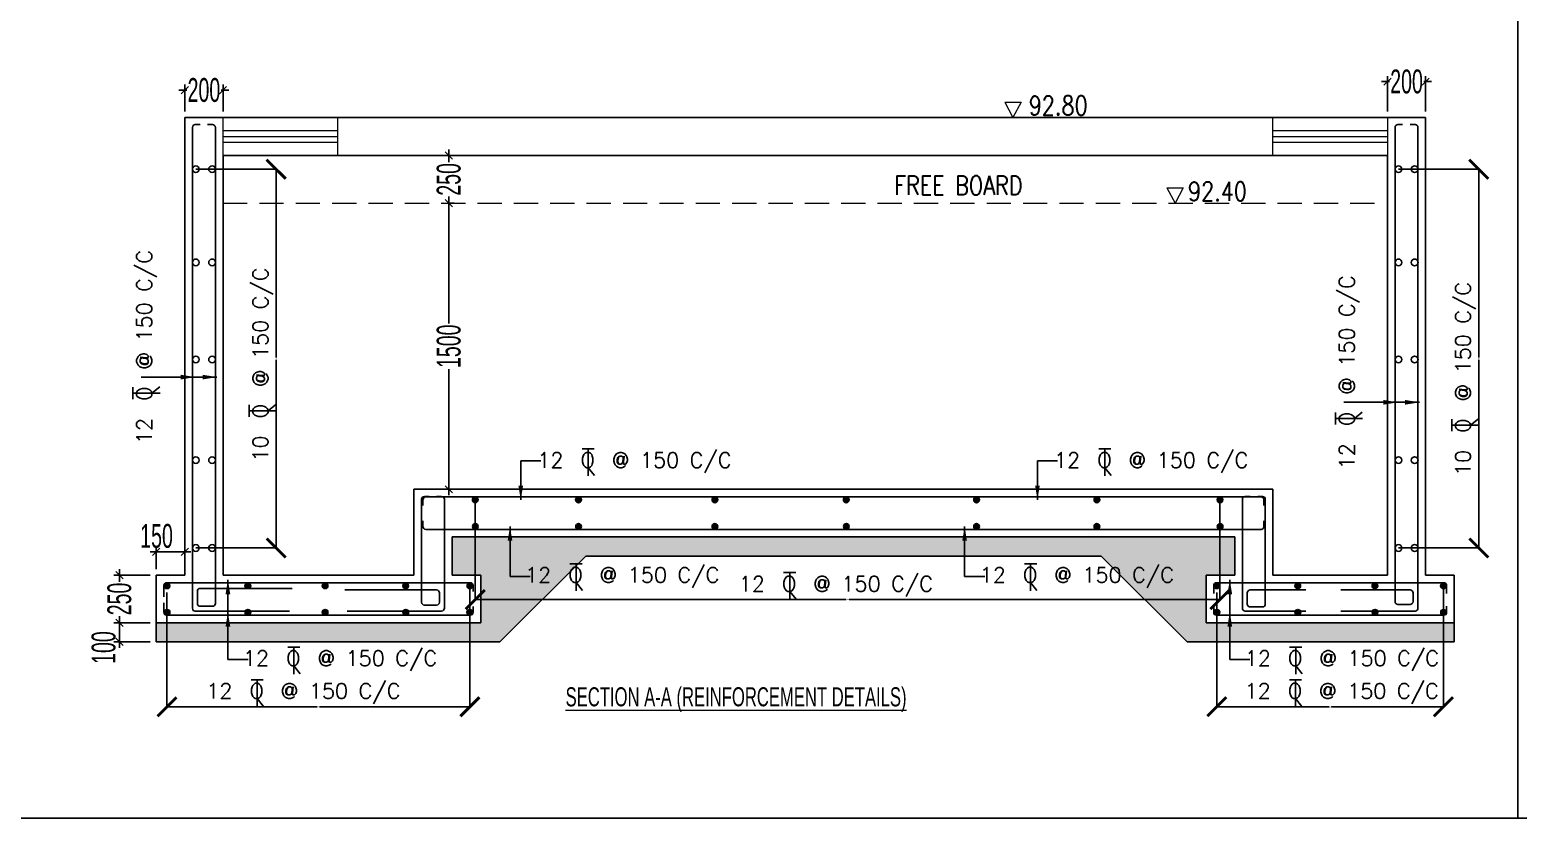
# Model space of a CAD drawing. Extents: x 1878645 to 3043969, y -1160829 to -603973.
# Drawn here: x 2185222 to 2193020, y -763589 to -759454 of the extents above; entities that cross this region are included whole.
import ezdxf
from ezdxf.enums import TextEntityAlignment as Align

# ---------------------------------------------------------------- set-up
doc = ezdxf.new("R2010")
doc.units = 0
doc.header["$LTSCALE"] = 100
doc.header["$PDMODE"] = 66
doc.linetypes.add('CONTINOUS', pattern=[0])
doc.linetypes.add('DASHED', pattern=[19.05, 12.7, -6.35])
doc.layers.get('Defpoints').update_dxf_attribs({"lineweight": 0})
for name, color, linetype, lineweight in [('A-GRID-TAG', 3, 'Continuous', 0), ('PS-FIXTURES', 13, 'Continuous', 30), ('STR-DIM', 1, 'CONTINOUS', 5)]:
    doc.layers.add(name, color=color, linetype=linetype, lineweight=lineweight)
for name, color, linetype in [('C-HAT', 8, 'Continuous'), ('C-REINF-DOT', 2, 'Continuous'), ('C-RETAINING WALL DETAILS', 4, 'Continuous'), ('CDIM', 3, 'Continuous'), ('Dim', 3, 'Continuous'), ('REINF', 5, 'Continuous'), ('S-FND-TXT-COMN', 3, 'Continuous')]:
    doc.layers.add(name, color=color, linetype=linetype)
doc.styles.add('ROMANS', font='simplex.shx', dxfattribs={"width": 0.75})
doc.styles.add('SOBHA', font='swisscl.ttf')
doc.styles.add('sobha.sed', font='swisscl.ttf', dxfattribs={"width": 0.8})
doc.styles.get("Standard").update_dxf_attribs({"font": 'verdana.ttf'})
doc.dimstyles.new('mm ond feet with line', dxfattribs={"dimtxt": 200, "dimasz": 100, "dimexe": 0.18, "dimexo": 0.0625, "dimgap": 0.09, "dimtad": 0, "dimdec": 0, "dimzin": 0, "dimdsep": 46, "dimtxsty": 'Standard', "dimblk": 'ARCHTICK', "dimcen": 0, "dimclrd": 8, "dimclre": 8, "dimclrt": 7, "dimadec": 0, "dimazin": 0, "dimtfac": 1, "dimtdec": 0, "dimtofl": 0, "dimtmove": 0, "dimatfit": 3, "dimfxl": 1, "dimtolj": 1, "dimtzin": 0, "dimarcsym": 0})
doc.dimstyles.new('S-25 MM', dxfattribs={"dimscale": 25, "dimtxt": 2.5, "dimasz": 1.5, "dimexe": 1.15, "dimexo": 1.25, "dimgap": 0.1, "dimtad": 0, "dimdec": 0, "dimrnd": 0.0005, "dimzin": 0, "dimdsep": 46, "dimtxsty": 'sobha.sed', "dimblk": 'OBLIQUE', "dimcen": 0.09, "dimdle": 1.25, "dimclrd": 8, "dimclre": 8, "dimclrt": 6, "dimadec": 0, "dimazin": 0, "dimtfac": 1, "dimtdec": 0, "dimtofl": 0, "dimtmove": 1, "dimatfit": 3, "dimfxl": 1, "dimtolj": 1, "dimtzin": 0, "dimlwd": -1, "dimlwe": -1, "dimarcsym": 0})

# ---------------------------------------------------------------- blocks, each defined once
blk = doc.blocks.new('ghtrh')
at = {"layer": 'A-GRID-TAG', "color": 0}
for points in [[(2244795.902, -911436.131), (2244838.673, -911516.209)], [(2244795.902, -911436.131), (2244881.444, -911436.131)], [(2244881.444, -911436.131), (2244838.673, -911516.209)]]:
    blk.add_lwpolyline(points, dxfattribs=at)
blk = doc.blocks.new('_OBLIQUE')
at = {"color": 0, "linetype": 'ByBlock'}
blk.add_line((-0.5, -0.5), (0.5, 0.5), dxfattribs=at)
blk = doc.blocks.new('*D880')
at = {"layer": 'Defpoints', "color": 0, "transparency": 16777216}
for p in [(2186034.4, -759771), (2186034.4, -759913.9), (2186234.4, -759913.9)]:
    blk.add_point(p, dxfattribs=at)
at = {"layer": 'Dim', "color": 8, "transparency": 16777216}
for p, q in [((2186003.2, -759771), (2186044.6, -759771)), ((2186034.4, -759882.7), (2186034.4, -759742.2)), ((2186265.7, -759771), (2186224.3, -759771)), ((2186234.4, -759882.7), (2186234.4, -759742.2))]:
    blk.add_line(p, q, dxfattribs=at)
at = {"layer": 'Dim', "color": 8, "transparency": 16777216, "xscale": 37.5, "yscale": 37.5, "zscale": 37.5, "rotation": 180}
blk.add_blockref('_OBLIQUE', (2186034.4, -759771), dxfattribs=at)
at = {"layer": 'Dim', "color": 8, "transparency": 16777216, "xscale": 37.5, "yscale": 37.5, "zscale": 37.5}
blk.add_blockref('_OBLIQUE', (2186234.4, -759771), dxfattribs=at)
at = {"layer": 'Dim', "color": 6, "transparency": 16777216, "insert": (2186134.4, -759771), "char_height": 125, "attachment_point": 5, "style": 'sobha.sed'}
blk.add_mtext('\\A1;200', dxfattribs=at)
blk = doc.blocks.new('*D881')
at = {"layer": 'Defpoints', "color": 0, "transparency": 16777216}
for p in [(2192534.4, -759726.4), (2192334.4, -759913.9), (2192534.4, -759913.9)]:
    blk.add_point(p, dxfattribs=at)
at = {"layer": 'Dim', "color": 8, "transparency": 16777216}
for p, q in [((2192334.4, -759882.7), (2192334.4, -759697.6)), ((2192534.4, -759882.7), (2192534.4, -759697.6)), ((2192303.2, -759726.4), (2192344.6, -759726.4)), ((2192565.7, -759726.4), (2192524.3, -759726.4))]:
    blk.add_line(p, q, dxfattribs=at)
at = {"layer": 'Dim', "color": 8, "transparency": 16777216, "xscale": 37.5, "yscale": 37.5, "zscale": 37.5, "rotation": 180}
blk.add_blockref('_OBLIQUE', (2192334.4, -759726.4), dxfattribs=at)
at = {"layer": 'Dim', "color": 8, "transparency": 16777216, "xscale": 37.5, "yscale": 37.5, "zscale": 37.5}
blk.add_blockref('_OBLIQUE', (2192534.4, -759726.4), dxfattribs=at)
at = {"layer": 'Dim', "color": 6, "transparency": 16777216, "insert": (2192434.4, -759726.4), "char_height": 125, "attachment_point": 5, "style": 'sobha.sed'}
blk.add_mtext('\\A1;200', dxfattribs=at)
blk = doc.blocks.new('*D882')
at = {"layer": 'Defpoints', "color": 0, "transparency": 16777216}
for p in [(2185884.4, -762563.9), (2185691.9, -762663.9), (2185884.4, -762663.9)]:
    blk.add_point(p, dxfattribs=at)
at = {"layer": 'Dim', "color": 8, "transparency": 16777216}
for p, q in [((2185853.2, -762563.9), (2185663.2, -762563.9)), ((2185691.9, -762532.7), (2185691.9, -762695.2)), ((2185853.2, -762663.9), (2185663.2, -762663.9))]:
    blk.add_line(p, q, dxfattribs=at)
at = {"layer": 'Dim', "color": 8, "transparency": 16777216, "xscale": 37.5, "yscale": 37.5, "zscale": 37.5}
for p, rotation in [((2185691.9, -762563.9), 90), ((2185691.9, -762663.9), 270)]:
    blk.add_blockref('_OBLIQUE', p, dxfattribs=dict(at, rotation=rotation))
at = {"layer": 'Dim', "color": 6, "transparency": 16777216, "insert": (2185609.4, -762693.6), "char_height": 125, "attachment_point": 5, "rotation": 90, "style": 'sobha.sed'}
blk.add_mtext('\\A1;100', dxfattribs=at)
blk = doc.blocks.new('*D883')
at = {"layer": 'Defpoints', "color": 0, "transparency": 16777216}
for p in [(2187389.5, -760363.9), (2187417.3, -760363.9), (2187389.5, -761863.9)]:
    blk.add_point(p, dxfattribs=at)
at = {"layer": 'Dim', "color": 8, "transparency": 16777216}
for p, q in [((2187417.3, -760332.7), (2187417.3, -760993.9)), ((2187420.7, -760363.9), (2187446, -760363.9)), ((2187417.3, -761895.2), (2187417.3, -761234)), ((2187420.7, -761863.9), (2187446, -761863.9))]:
    blk.add_line(p, q, dxfattribs=at)
at = {"layer": 'Dim', "color": 8, "transparency": 16777216, "xscale": 37.5, "yscale": 37.5, "zscale": 37.5}
for p, rotation in [((2187417.3, -760363.9), 90), ((2187417.3, -761863.9), 270)]:
    blk.add_blockref('_OBLIQUE', p, dxfattribs=dict(at, rotation=rotation))
at = {"layer": 'Dim', "color": 6, "transparency": 16777216, "insert": (2187417.3, -761113.9), "char_height": 125, "attachment_point": 5, "rotation": 90, "style": 'sobha.sed'}
blk.add_mtext('\\A1;1500', dxfattribs=at)
blk = doc.blocks.new('*D884')
at = {"layer": 'Defpoints', "color": 0, "transparency": 16777216}
for p in [(2187417.3, -760113.9), (2187417.3, -760113.9), (2187417.3, -760363.9)]:
    blk.add_point(p, dxfattribs=at)
at = {"layer": 'Dim', "color": 8, "transparency": 16777216}
for p, q in [((2187417.3, -760082.7), (2187417.3, -760149.1)), ((2187386, -760113.9), (2187388.5, -760113.9)), ((2187386, -760363.9), (2187388.5, -760363.9)), ((2187417.3, -760395.2), (2187417.3, -760328.8))]:
    blk.add_line(p, q, dxfattribs=at)
at = {"layer": 'Dim', "color": 8, "transparency": 16777216, "xscale": 37.5, "yscale": 37.5, "zscale": 37.5}
for p, rotation in [((2187417.3, -760113.9), 90), ((2187417.3, -760363.9), 270)]:
    blk.add_blockref('_OBLIQUE', p, dxfattribs=dict(at, rotation=rotation))
at = {"layer": 'Dim', "color": 6, "transparency": 16777216, "insert": (2187417.3, -760238.9), "char_height": 125, "attachment_point": 5, "rotation": 90, "style": 'sobha.sed'}
blk.add_mtext('\\A1;250', dxfattribs=at)
blk = doc.blocks.new('*D885')
at = {"layer": 'Defpoints', "color": 0, "transparency": 16777216}
for p in [(2185884.4, -762191.6), (2185884.4, -762313.9), (2186034.4, -762313.9)]:
    blk.add_point(p, dxfattribs=at)
at = {"layer": 'Dim', "color": 8, "transparency": 16777216}
for p, q in [((2186065.7, -762191.6), (2185853.2, -762191.6)), ((2185884.4, -762282.7), (2185884.4, -762162.8)), ((2186034.4, -762282.7), (2186034.4, -762162.8))]:
    blk.add_line(p, q, dxfattribs=at)
at = {"layer": 'Dim', "color": 8, "transparency": 16777216, "xscale": 37.5, "yscale": 37.5, "zscale": 37.5, "rotation": 180}
blk.add_blockref('_OBLIQUE', (2185884.4, -762191.6), dxfattribs=at)
at = {"layer": 'Dim', "color": 8, "transparency": 16777216, "xscale": 37.5, "yscale": 37.5, "zscale": 37.5}
blk.add_blockref('_OBLIQUE', (2186034.4, -762191.6), dxfattribs=at)
at = {"layer": 'Dim', "color": 6, "transparency": 16777216, "insert": (2185886.3, -762109.1), "char_height": 125, "attachment_point": 5, "style": 'sobha.sed'}
blk.add_mtext('\\A1;150', dxfattribs=at)
blk = doc.blocks.new('_ARCHTICK')
at = {"color": 0, "linetype": 'ByBlock', "const_width": 0.15}
blk.add_lwpolyline([(-0.5, -0.5), (0.5, 0.5)], dxfattribs=at)
blk = doc.blocks.new('*D886')
at = {"layer": 'Defpoints', "color": 0, "ltscale": 0.001, "transparency": 16777216}
for p in [(2186091.9, -760185.6), (2186513, -760185.6), (2186091.9, -762171.6)]:
    blk.add_point(p, dxfattribs=at)
at = {"layer": 'Dim', "color": 8, "lineweight": -2, "ltscale": 0.001, "transparency": 16777216}
for p, q in [((2186092, -760185.6), (2186513.2, -760185.6)), ((2186513, -760185.6), (2186513, -761172.4)), ((2186513, -762171.6), (2186513, -761184.8)), ((2186092, -762171.6), (2186513.2, -762171.6))]:
    blk.add_line(p, q, dxfattribs=at)
at = {"layer": 'Dim', "color": 8, "lineweight": -2, "ltscale": 0.001, "transparency": 16777216, "xscale": 100, "yscale": 100, "zscale": 100}
for p, rotation in [((2186513, -760185.6), 90), ((2186513, -762171.6), 270)]:
    blk.add_blockref('_ARCHTICK', p, dxfattribs=dict(at, rotation=rotation))
at = {"layer": 'Dim', "color": 7, "ltscale": 0.001, "transparency": 16777216, "insert": (2186513, -761178.6), "char_height": 5, "attachment_point": 5, "rotation": 90}
blk.add_mtext('\\A1;993', dxfattribs=at)
blk = doc.blocks.new('TOR')
at = {"color": 2}
for p, q in [((-1.08, 3.13), (0.9, 3.13)), ((-0.09, 3.13), (-0.09, -1.3)), ((-0.09, 0.04), (0.95, -1.24))]:
    blk.add_line(p, q, dxfattribs=at)
at = {"color": 2, "style": 'ROMANS'}
blk.add_text('O', height=2.5, dxfattribs=at).set_placement((-1.35, 0.04))
blk.add_attdef('TOR', text='', height=2.5, dxfattribs=at).set_placement((-4.14, 0.04), align=Align.RIGHT)
blk.add_attdef('DIST', (3.77, 0.04), '', height=2.5, dxfattribs=at)
blk = doc.blocks.new('*D887')
at = {"layer": 'Defpoints', "color": 0, "ltscale": 0.001, "transparency": 16777216}
for p in [(2192391.9, -760185.6), (2192813, -760185.6), (2192391.9, -762171.6)]:
    blk.add_point(p, dxfattribs=at)
at = {"layer": 'Dim', "color": 8, "lineweight": -2, "ltscale": 0.001, "transparency": 16777216}
for p, q in [((2192392, -760185.6), (2192813.2, -760185.6)), ((2192813, -760185.6), (2192813, -761172.4)), ((2192813, -762171.6), (2192813, -761184.8)), ((2192392, -762171.6), (2192813.2, -762171.6))]:
    blk.add_line(p, q, dxfattribs=at)
at = {"layer": 'Dim', "color": 8, "lineweight": -2, "ltscale": 0.001, "transparency": 16777216, "xscale": 100, "yscale": 100, "zscale": 100}
for p, rotation in [((2192813, -760185.6), 90), ((2192813, -762171.6), 270)]:
    blk.add_blockref('_ARCHTICK', p, dxfattribs=dict(at, rotation=rotation))
at = {"layer": 'Dim', "color": 7, "ltscale": 0.001, "transparency": 16777216, "insert": (2192813, -761178.6), "char_height": 5, "attachment_point": 5, "rotation": 90}
blk.add_mtext('\\A1;993', dxfattribs=at)
blk = doc.blocks.new('*D889')
at = {"layer": 'Defpoints', "color": 0, "ltscale": 0.001, "transparency": 16777216}
for p in [(2185940.9, -762405.7), (2187527.9, -762369.4), (2185940.9, -763004)]:
    blk.add_point(p, dxfattribs=at)
at = {"layer": 'Dim', "color": 8, "lineweight": -2, "ltscale": 0.001, "transparency": 16777216}
for p, q in [((2185940.9, -762405.8), (2185940.9, -763004.2)), ((2187527.9, -762369.5), (2187527.9, -763004.2)), ((2185940.9, -763004), (2186728.2, -763004)), ((2187527.9, -763004), (2186740.7, -763004))]:
    blk.add_line(p, q, dxfattribs=at)
at = {"layer": 'Dim', "color": 8, "lineweight": -2, "ltscale": 0.001, "transparency": 16777216, "xscale": 100, "yscale": 100, "zscale": 100, "rotation": 180}
blk.add_blockref('_ARCHTICK', (2185940.9, -763004), dxfattribs=at)
at = {"layer": 'Dim', "color": 8, "lineweight": -2, "ltscale": 0.001, "transparency": 16777216, "xscale": 100, "yscale": 100, "zscale": 100}
blk.add_blockref('_ARCHTICK', (2187527.9, -763004), dxfattribs=at)
at = {"layer": 'Dim', "color": 7, "ltscale": 0.001, "transparency": 16777216, "insert": (2186734.4, -763004), "char_height": 5, "attachment_point": 5}
blk.add_mtext('\\A1;794', dxfattribs=at)
blk = doc.blocks.new('*D890')
at = {"layer": 'Defpoints', "color": 0, "ltscale": 0.001, "transparency": 16777216}
for p in [(2191440.9, -762405.7), (2192627.8, -762369.4), (2191440.9, -763004)]:
    blk.add_point(p, dxfattribs=at)
at = {"layer": 'Dim', "color": 8, "lineweight": -2, "ltscale": 0.001, "transparency": 16777216}
for p, q in [((2191440.9, -762405.8), (2191440.9, -763004.2)), ((2192627.8, -762369.5), (2192627.8, -763004.2)), ((2191440.9, -763004), (2192028.3, -763004)), ((2192627.8, -763004), (2192040.5, -763004))]:
    blk.add_line(p, q, dxfattribs=at)
at = {"layer": 'Dim', "color": 8, "lineweight": -2, "ltscale": 0.001, "transparency": 16777216, "xscale": 100, "yscale": 100, "zscale": 100, "rotation": 180}
blk.add_blockref('_ARCHTICK', (2191440.9, -763004), dxfattribs=at)
at = {"layer": 'Dim', "color": 8, "lineweight": -2, "ltscale": 0.001, "transparency": 16777216, "xscale": 100, "yscale": 100, "zscale": 100}
blk.add_blockref('_ARCHTICK', (2192627.8, -763004), dxfattribs=at)
at = {"layer": 'Dim', "color": 7, "ltscale": 0.001, "transparency": 16777216, "insert": (2192034.4, -763004), "char_height": 5, "attachment_point": 5}
blk.add_mtext('\\A1;593', dxfattribs=at)
blk = doc.blocks.new('*D891')
at = {"layer": 'Defpoints', "color": 0, "ltscale": 0.001, "transparency": 16777216}
for p in [(2187555.9, -761919.4), (2191457.2, -761919.4), (2187555.9, -762442.4)]:
    blk.add_point(p, dxfattribs=at)
at = {"layer": 'Dim', "color": 8, "lineweight": -2, "ltscale": 0.001, "transparency": 16777216}
for p, q in [((2187555.9, -761919.5), (2187555.9, -762442.5)), ((2191457.2, -761919.5), (2191457.2, -762442.5)), ((2187555.9, -762442.4), (2189498.5, -762442.4)), ((2191457.2, -762442.4), (2189514.5, -762442.4))]:
    blk.add_line(p, q, dxfattribs=at)
at = {"layer": 'Dim', "color": 8, "lineweight": -2, "ltscale": 0.001, "transparency": 16777216, "xscale": 100, "yscale": 100, "zscale": 100, "rotation": 180}
blk.add_blockref('_ARCHTICK', (2187555.9, -762442.4), dxfattribs=at)
at = {"layer": 'Dim', "color": 8, "lineweight": -2, "ltscale": 0.001, "transparency": 16777216, "xscale": 100, "yscale": 100, "zscale": 100}
blk.add_blockref('_ARCHTICK', (2191457.2, -762442.4), dxfattribs=at)
at = {"layer": 'Dim', "color": 7, "ltscale": 0.001, "transparency": 16777216, "insert": (2189506.5, -762442.4), "char_height": 5, "attachment_point": 5}
blk.add_mtext('\\A1;1951', dxfattribs=at)
blk = doc.blocks.new('*D908')
at = {"layer": 'Defpoints', "color": 0, "transparency": 16777216}
for p in [(2185691.9, -762313.9), (2185884.4, -762313.9), (2185884.4, -762563.9)]:
    blk.add_point(p, dxfattribs=at)
at = {"layer": 'Dim', "color": 8, "transparency": 16777216}
for p, q in [((2185853.2, -762313.9), (2185663.2, -762313.9)), ((2185691.9, -762282.7), (2185691.9, -762349.1)), ((2185853.2, -762563.9), (2185663.2, -762563.9)), ((2185691.9, -762595.2), (2185691.9, -762528.8))]:
    blk.add_line(p, q, dxfattribs=at)
at = {"layer": 'Dim', "color": 8, "transparency": 16777216, "xscale": 37.5, "yscale": 37.5, "zscale": 37.5}
for p, rotation in [((2185691.9, -762313.9), 90), ((2185691.9, -762563.9), 270)]:
    blk.add_blockref('_OBLIQUE', p, dxfattribs=dict(at, rotation=rotation))
at = {"layer": 'Dim', "color": 6, "transparency": 16777216, "insert": (2185691.9, -762438.9), "char_height": 125, "attachment_point": 5, "rotation": 90, "style": 'sobha.sed'}
blk.add_mtext('\\A1;250', dxfattribs=at)

msp = doc.modelspace()

# ---------------------------------------------------------------- hatches: boundary and pattern name
at = {"layer": 'C-HAT'}
h = msp.add_hatch(dxfattribs=at)
h.set_pattern_fill('AR-CONC', color=256, scale=0.5, angle=0.842058985)
h.set_pattern_definition([(50.842059, (39238.556, 169554.1), (91.1996188, -6.6299734), [9.525, -104.775]), (355.842059, (39238.56, 169554.1), (-19.02371, 95.2591344), [7.62, -83.820292]), (101.2935037, (39246.16, 169553.55), (72.1759088, 88.629157), [8.0950044, -89.0451223]), (47.026259, (39238.18, 169579.5), (135.8338136, -19.0269816), [14.2875, -157.1625]), (97.4776166, (39249.5, 169577.91), (116.871139, 125.444168), [12.1425116, -133.567804]), (352.02621, (39238.18, 169579.5), (116.871139, 125.444168), [11.4299835, -125.729866]), (21.842059, (39250.975, 169573.33), (76.5504624, -50.0130014), [9.525, -104.775]), (326.842059, (39250.975, 169573.33), (29.544248, 92.538164), [7.62, -83.82]), (72.293504, (39257.35, 169569.165), (106.09471, 42.525163), [8.0950044, -89.0449688]), (38.342059, (39238.556, 169554.098), (0.9228171, 42.295649), [0, -82.804, 0, -85.09, 0, -84.1375]), (8.342059, (39238.556, 169554.1), (32.6700877, 50.5758746), [0, -48.514, 0, -80.899, 0, -32.0675]), (328.342059, (39210.238, 169553.682), (67.83007136, -1.86773126), [0, -31.75, 0, -99.06, 0, -131.445]), (318.342059, (39197.54, 169553.495), (73.869756, 13.8003386), [0, -41.275, 0, -65.786, 0, -93.345])])
h.paths.add_polyline_path([(2185884.43299, -762563.93448), (2187584.43299, -762563.93448), (2187584.43299, -762313.93448), (2187434.43299, -762313.93448), (2187434.43299, -762113.93448), (2191534.43299, -762113.93448), (2191534.43299, -762313.93448), (2191384.43299, -762313.93448), (2191384.43299, -762563.93448), (2192684.43299, -762563.93448), (2192684.43299, -762663.93448), (2191284.43299, -762663.93448), (2190834.43299, -762213.93448), (2188134.43299, -762213.93448), (2188094.14589, -762254.22158), (2188083.67873, -762254.22158), (2188083.67873, -762264.68874), (2187684.43299, -762663.93448), (2185884.43299, -762663.93448)])
h.paths.add_polyline_path([(2190558.26807, -762215.95477), (2190558.26807, -762398.81191), (2191155.6014, -762398.81191), (2191155.6014, -762215.95477)], flags=24)
h.paths.add_polyline_path([(2187933.92378, -762333.09762), (2187933.92378, -762453.09762), (2188065.35236, -762453.09762), (2188065.35236, -762333.09762)], flags=24)
h.paths.add_polyline_path([(2188023.23718, -762253.09762), (2188023.23718, -762373.09762), (2188124.18956, -762373.09762), (2188124.18956, -762253.09762)], flags=24)
at = {"layer": 'C-REINF-DOT'}
h = msp.add_hatch(color=9, dxfattribs=at)
h.dxf.hatch_style = 1
edge = h.paths.add_edge_path()
edge.add_ellipse((2187555.88177, -761919.44679), major_axis=(15, 0), ratio=1, start_angle=0, end_angle=360)
h = msp.add_hatch(color=9, dxfattribs=at)
h.dxf.hatch_style = 1
edge = h.paths.add_edge_path()
edge.add_ellipse((2188096.84364, -761919.44679), major_axis=(15, 0), ratio=1, start_angle=0, end_angle=360)
h = msp.add_hatch(color=9, dxfattribs=at)
h.dxf.hatch_style = 1
edge = h.paths.add_edge_path()
edge.add_ellipse((2188811.1309, -761919.44679), major_axis=(15, 0), ratio=1, start_angle=0, end_angle=360)
h = msp.add_hatch(color=9, dxfattribs=at)
h.dxf.hatch_style = 1
edge = h.paths.add_edge_path()
edge.add_ellipse((2189499.3915, -761919.44679), major_axis=(15, 0), ratio=1, start_angle=0, end_angle=360)
h = msp.add_hatch(color=9, dxfattribs=at)
h.dxf.hatch_style = 1
edge = h.paths.add_edge_path()
edge.add_ellipse((2190181.86839, -761919.44679), major_axis=(15, 0), ratio=1, start_angle=0, end_angle=360)
h = msp.add_hatch(color=9, dxfattribs=at)
h.dxf.hatch_style = 1
edge = h.paths.add_edge_path()
edge.add_ellipse((2190812.29197, -761919.44679), major_axis=(15, 0), ratio=1, start_angle=0, end_angle=360)
h = msp.add_hatch(color=9, dxfattribs=at)
h.dxf.hatch_style = 1
edge = h.paths.add_edge_path()
edge.add_ellipse((2191457.17479, -761919.44679), major_axis=(15, 0), ratio=1, start_angle=0, end_angle=360)
h = msp.add_hatch(color=9, dxfattribs=at)
h.dxf.hatch_style = 1
edge = h.paths.add_edge_path()
edge.add_ellipse((2187556.33752, -762058.93448), major_axis=(15, 0), ratio=1, start_angle=0, end_angle=360)
h = msp.add_hatch(color=9, dxfattribs=at)
h.dxf.hatch_style = 1
edge = h.paths.add_edge_path()
edge.add_ellipse((2188097.29939, -762058.93448), major_axis=(15, 0), ratio=1, start_angle=0, end_angle=360)
h = msp.add_hatch(color=9, dxfattribs=at)
h.dxf.hatch_style = 1
edge = h.paths.add_edge_path()
edge.add_ellipse((2188811.58665, -762058.93448), major_axis=(15, 0), ratio=1, start_angle=0, end_angle=360)
h = msp.add_hatch(color=9, dxfattribs=at)
h.dxf.hatch_style = 1
edge = h.paths.add_edge_path()
edge.add_ellipse((2189499.84725, -762058.93448), major_axis=(15, 0), ratio=1, start_angle=0, end_angle=360)
h = msp.add_hatch(color=9, dxfattribs=at)
h.dxf.hatch_style = 1
edge = h.paths.add_edge_path()
edge.add_ellipse((2190182.32414, -762058.93448), major_axis=(15, 0), ratio=1, start_angle=0, end_angle=360)
h = msp.add_hatch(color=9, dxfattribs=at)
h.dxf.hatch_style = 1
edge = h.paths.add_edge_path()
edge.add_ellipse((2190812.74772, -762058.93448), major_axis=(15, 0), ratio=1, start_angle=0, end_angle=360)
h = msp.add_hatch(color=9, dxfattribs=at)
h.dxf.hatch_style = 1
edge = h.paths.add_edge_path()
edge.add_ellipse((2191457.63055, -762058.93448), major_axis=(15, 0), ratio=1, start_angle=0, end_angle=360)
h = msp.add_hatch(color=9, dxfattribs=at)
h.dxf.hatch_style = 1
edge = h.paths.add_edge_path()
edge.add_ellipse((2185940.92129, -762369.44679), major_axis=(15, 0), ratio=1, start_angle=0, end_angle=360)
h = msp.add_hatch(color=9, dxfattribs=at)
h.dxf.hatch_style = 1
edge = h.paths.add_edge_path()
edge.add_ellipse((2186364.48713, -762369.44679), major_axis=(15, 0), ratio=1, start_angle=0, end_angle=360)
h = msp.add_hatch(color=9, dxfattribs=at)
h.dxf.hatch_style = 1
edge = h.paths.add_edge_path()
edge.add_ellipse((2186768.89445, -762369.44679), major_axis=(15, 0), ratio=1, start_angle=0, end_angle=360)
h = msp.add_hatch(color=9, dxfattribs=at)
h.dxf.hatch_style = 1
edge = h.paths.add_edge_path()
edge.add_ellipse((2187191.37584, -762369.44679), major_axis=(15, 0), ratio=1, start_angle=0, end_angle=360)
h = msp.add_hatch(color=9, dxfattribs=at)
h.dxf.hatch_style = 1
edge = h.paths.add_edge_path()
edge.add_ellipse((2187527.9447, -762369.44679), major_axis=(15, 0), ratio=1, start_angle=0, end_angle=360)
h = msp.add_hatch(color=9, dxfattribs=at)
h.dxf.hatch_style = 1
edge = h.paths.add_edge_path()
edge.add_ellipse((2191440.92129, -762369.44679), major_axis=(15, 0), ratio=1, start_angle=0, end_angle=360)
h = msp.add_hatch(color=9, dxfattribs=at)
h.dxf.hatch_style = 1
edge = h.paths.add_edge_path()
edge.add_ellipse((2191864.48713, -762369.44679), major_axis=(15, 0), ratio=1, start_angle=0, end_angle=360)
h = msp.add_hatch(color=9, dxfattribs=at)
h.dxf.hatch_style = 1
edge = h.paths.add_edge_path()
edge.add_ellipse((2192268.89445, -762369.44679), major_axis=(15, 0), ratio=1, start_angle=0, end_angle=360)
h = msp.add_hatch(color=9, dxfattribs=at)
h.dxf.hatch_style = 1
edge = h.paths.add_edge_path()
edge.add_ellipse((2192627.83419, -762369.44679), major_axis=(15, 0), ratio=1, start_angle=0, end_angle=360)
h = msp.add_hatch(color=9, dxfattribs=at)
h.dxf.hatch_style = 1
edge = h.paths.add_edge_path()
edge.add_ellipse((2185941.37704, -762508.93448), major_axis=(15, 0), ratio=1, start_angle=0, end_angle=360)
h = msp.add_hatch(color=9, dxfattribs=at)
h.dxf.hatch_style = 1
edge = h.paths.add_edge_path()
edge.add_ellipse((2186364.94288, -762508.93448), major_axis=(15, 0), ratio=1, start_angle=0, end_angle=360)
h = msp.add_hatch(color=9, dxfattribs=at)
h.dxf.hatch_style = 1
edge = h.paths.add_edge_path()
edge.add_ellipse((2186769.3502, -762508.93448), major_axis=(15, 0), ratio=1, start_angle=0, end_angle=360)
h = msp.add_hatch(color=9, dxfattribs=at)
h.dxf.hatch_style = 1
edge = h.paths.add_edge_path()
edge.add_ellipse((2187191.8316, -762508.93448), major_axis=(15, 0), ratio=1, start_angle=0, end_angle=360)
h = msp.add_hatch(color=9, dxfattribs=at)
h.dxf.hatch_style = 1
edge = h.paths.add_edge_path()
edge.add_ellipse((2187527.48895, -762508.93448), major_axis=(15, 0), ratio=1, start_angle=0, end_angle=360)
h = msp.add_hatch(color=9, dxfattribs=at)
h.dxf.hatch_style = 1
edge = h.paths.add_edge_path()
edge.add_ellipse((2191441.37704, -762508.93448), major_axis=(15, 0), ratio=1, start_angle=0, end_angle=360)
h = msp.add_hatch(color=9, dxfattribs=at)
h.dxf.hatch_style = 1
edge = h.paths.add_edge_path()
edge.add_ellipse((2191864.94288, -762508.93448), major_axis=(15, 0), ratio=1, start_angle=0, end_angle=360)
h = msp.add_hatch(color=9, dxfattribs=at)
h.dxf.hatch_style = 1
edge = h.paths.add_edge_path()
edge.add_ellipse((2192269.3502, -762508.93448), major_axis=(15, 0), ratio=1, start_angle=0, end_angle=360)
h = msp.add_hatch(color=9, dxfattribs=at)
h.dxf.hatch_style = 1
edge = h.paths.add_edge_path()
edge.add_ellipse((2192628.28994, -762508.93448), major_axis=(15, 0), ratio=1, start_angle=0, end_angle=360)

# ---------------------------------------------------------------- linework, layer by layer
at = {"layer": 'A-GRID-TAG', "color": 1}
for points in [[(2186234.43299, -759913.93448), (2186834.43299, -759913.93448), (2186834.43299, -760113.93448), (2186234.43299, -760113.93448)], [(2191734.43299, -759913.93448), (2192334.43299, -759913.93448), (2192334.43299, -760113.93448), (2191734.43299, -760113.93448)]]:
    msp.add_lwpolyline(points, close=True, dxfattribs=at)
for points in [[(2186234.43299, -759983.44048), (2186834.43299, -759983.44048)], [(2191734.43299, -759983.44048), (2192334.43299, -759983.44048)], [(2186234.43299, -760013.93448), (2186834.43299, -760013.93448)], [(2186234.43299, -760044.42848), (2186834.43299, -760044.42848)], [(2191734.43299, -760013.93448), (2192334.43299, -760013.93448)], [(2191734.43299, -760044.42848), (2192334.43299, -760044.42848)]]:
    msp.add_lwpolyline(points, dxfattribs=at)
at = {"layer": 'A-GRID-TAG', "color": 7, "linetype": 'DASHED', "ltscale": 0.1}
msp.add_lwpolyline([(2186234.43299, -760363.93448), (2192334.43299, -760363.93448)], dxfattribs=at)
at = {"layer": 'C-REINF-DOT', "color": 7}
for centre, radius in [((2186091.93299, -760185.57448), 17.5), ((2186177.00319, -760185.57448), 17.5), ((2192391.93299, -760185.57448), 17.5), ((2192477.00319, -760185.57448), 17.5), ((2186091.93299, -760674.25232), 17.5), ((2186177.00319, -760674.25232), 17.5), ((2192391.93299, -760674.25232), 17.5), ((2192477.00319, -760674.25232), 17.5), ((2186091.93299, -761183.21814), 17.5), ((2186177.00319, -761183.21814), 17.5), ((2192391.93299, -761183.21814), 17.5), ((2192477.00319, -761183.21814), 17.5), ((2186091.93299, -761710.96814), 17.5), ((2186177.00319, -761710.96814), 17.5), ((2192391.93299, -761710.96814), 17.5), ((2192477.00319, -761710.96814), 17.5), ((2187555.88177, -761919.44679), 15), ((2188096.84364, -761919.44679), 15), ((2188811.1309, -761919.44679), 15), ((2189499.3915, -761919.44679), 15), ((2190181.86839, -761919.44679), 15), ((2190812.29197, -761919.44679), 15), ((2191457.17479, -761919.44679), 15), ((2187556.33752, -762058.93448), 15), ((2188097.29939, -762058.93448), 15), ((2188811.58665, -762058.93448), 15), ((2189499.84725, -762058.93448), 15), ((2190182.32414, -762058.93448), 15), ((2190812.74772, -762058.93448), 15), ((2191457.63055, -762058.93448), 15), ((2186091.93299, -762171.61509), 17.5), ((2186177.00319, -762171.61509), 17.5), ((2192391.93299, -762171.61509), 17.5), ((2192477.00319, -762171.61509), 17.5), ((2185940.92129, -762369.44679), 15), ((2186364.48713, -762369.44679), 15), ((2186768.89445, -762369.44679), 15), ((2187191.37584, -762369.44679), 15), ((2187527.9447, -762369.44679), 15), ((2191440.92129, -762369.44679), 15), ((2191864.48713, -762369.44679), 15), ((2192268.89445, -762369.44679), 15), ((2192627.83419, -762369.44679), 15), ((2185941.37704, -762508.93448), 15), ((2186364.94288, -762508.93448), 15), ((2186769.3502, -762508.93448), 15), ((2187191.8316, -762508.93448), 15), ((2187527.48895, -762508.93448), 15), ((2191441.37704, -762508.93448), 15), ((2191864.94288, -762508.93448), 15), ((2192269.3502, -762508.93448), 15), ((2192628.28994, -762508.93448), 15)]:
    msp.add_circle(centre, radius, dxfattribs=at)
at = {"layer": 'C-RETAINING WALL DETAILS', "color": 2}
for p, q in [((2186034.43299, -759913.93448), (2186034.43299, -762313.93448)), ((2192534.43299, -759913.93448), (2192534.43299, -762313.93448)), ((2186234.43299, -760113.93448), (2186234.43299, -762313.93448)), ((2192334.43299, -760113.93448), (2192334.43299, -762313.93448)), ((2187234.43299, -761863.93448), (2191734.43299, -761863.93448)), ((2187234.43299, -762313.93448), (2187234.43299, -761863.93448)), ((2191734.43299, -762313.93448), (2191734.43299, -761863.93448)), ((2187434.43299, -762113.93448), (2191534.43299, -762113.93448)), ((2187434.43299, -762313.93448), (2187434.43299, -762113.93448)), ((2191534.43299, -762313.93448), (2191534.43299, -762113.93448)), ((2187684.43299, -762663.93448), (2188134.43299, -762213.93448)), ((2188134.43299, -762213.93448), (2190834.43299, -762213.93448)), ((2191284.43299, -762663.93448), (2190834.43299, -762213.93448)), ((2185884.43299, -762313.93448), (2186034.43299, -762313.93448)), ((2185884.43299, -762313.93448), (2185884.43299, -762563.93448)), ((2186234.43299, -762313.93448), (2187234.43299, -762313.93448)), ((2187434.43299, -762313.93448), (2187584.43299, -762313.93448)), ((2187584.43299, -762563.93448), (2187584.43299, -762313.93448)), ((2191534.43299, -762313.93448), (2191384.43299, -762313.93448)), ((2191384.43299, -762563.93448), (2191384.43299, -762313.93448)), ((2192334.43299, -762313.93448), (2191734.43299, -762313.93448)), ((2192684.43299, -762313.93448), (2192534.43299, -762313.93448)), ((2192684.43299, -762313.93448), (2192684.43299, -762563.93448)), ((2185884.43299, -762563.93448), (2187584.43299, -762563.93448)), ((2185884.43299, -762563.93448), (2185884.43299, -762663.93448)), ((2192684.43299, -762563.93448), (2191384.43299, -762563.93448)), ((2192684.43299, -762663.93448), (2192684.43299, -762563.93448)), ((2185884.43299, -762663.93448), (2187684.43299, -762663.93448)), ((2191284.43299, -762663.93448), (2192684.43299, -762663.93448))]:
    msp.add_line(p, q, dxfattribs=at)
for points in [[(2186034.43299, -759913.93448), (2192534.43299, -759913.93448)], [(2186234.43299, -760113.93448), (2192334.43299, -760113.93448)]]:
    msp.add_lwpolyline(points, dxfattribs=at)
at = {"layer": 'REINF'}
for p, q in [((2186089.43299, -759951.39479), (2186114.00235, -759951.39479)), ((2186153.63168, -759951.39479), (2186179.43299, -759951.39479)), ((2192389.43299, -759951.39479), (2192414.00235, -759951.39479)), ((2192453.63168, -759951.39479), (2192479.43299, -759951.39479)), ((2187281.3277, -761918.93448), (2187281.3277, -761949.41565)), ((2187289.43299, -761901.39479), (2187314.00235, -761901.39479)), ((2191672.53828, -761903.93448), (2187296.3277, -761903.93448)), ((2187353.63168, -761901.39479), (2187379.43299, -761901.39479)), ((2191615.23431, -761901.39479), (2191589.43299, -761901.39479)), ((2191679.43299, -761901.39479), (2191654.86363, -761901.39479)), ((2191687.53828, -761918.93448), (2191687.53828, -761949.41565)), ((2187281.3277, -762058.93448), (2187281.3277, -762028.4533)), ((2191687.53828, -762058.93448), (2191687.53828, -762028.4533)), ((2191672.53828, -762073.93448), (2187296.3277, -762073.93448)), ((2186100.38577, -762462.358), (2186100.38577, -762398.21094)), ((2186115.38577, -762383.21094), (2186596.12342, -762383.21094)), ((2187353.48021, -762391.82436), (2186872.74257, -762391.82436)), ((2187368.48021, -762456.38178), (2187368.48021, -762406.82436)), ((2187544.43299, -762368.93448), (2187544.43299, -762399.41565)), ((2191424.43299, -762410.83432), (2191424.43299, -762368.93448)), ((2192629.43299, -762353.93448), (2191439.43299, -762353.93448)), ((2191600.38577, -762465.9151), (2191600.38577, -762406.82436)), ((2191615.38577, -762391.82436), (2191907.62812, -762391.82436)), ((2192453.48021, -762391.82436), (2192090.9502, -762391.82436)), ((2192468.48021, -762452.60806), (2192468.48021, -762406.82436)), ((2192644.43299, -762410.83432), (2192644.43299, -762368.93448)), ((2187544.43299, -762508.93448), (2187544.43299, -762478.89752)), ((2191424.43299, -762476.08968), (2191424.43299, -762508.93448)), ((2192644.43299, -762476.08968), (2192644.43299, -762508.93448)), ((2192629.43299, -762523.93448), (2191439.43299, -762523.93448))]:
    msp.add_line(p, q, dxfattribs=at)
for points in [[(2186074.43299, -759966.39479), (2186074.43299, -762487.95792)], [(2186194.43299, -762462.358), (2186194.43299, -759966.39479)], [(2192374.43299, -762452.60806), (2192374.43299, -759966.39479)], [(2192494.43299, -759966.39479), (2192494.43299, -762487.30485)], [(2187274.43299, -762456.38178), (2187274.43299, -761916.39479)], [(2187394.43299, -761916.39479), (2187394.43299, -762487.30485)], [(2191574.43299, -761916.39479), (2191574.43299, -762487.30485)], [(2191694.43299, -762465.9151), (2191694.43299, -761916.39479)]]:
    msp.add_lwpolyline(points, dxfattribs=at)
for points in [[(2187529.43299, -762353.93448), (2185939.43299, -762353.93448, 0.4142135624), (2185924.43299, -762368.93448), (2185924.43299, -762427.09791)], [(2187529.43299, -762523.93448), (2185939.43299, -762523.93448, -0.4142135624), (2185924.43299, -762508.93448), (2185924.43299, -762459.55786)], [(2186074.43299, -762487.95792, 0.4142135624), (2186089.43299, -762502.95792), (2186583.28028, -762502.95792)], [(2186115.38577, -762477.358), (2186179.43299, -762477.358, 0.4142135624), (2186194.43299, -762462.358)], [(2187394.43299, -762487.30485, -0.4142135624), (2187379.43299, -762502.30485), (2186885.5857, -762502.30485)], [(2187353.48021, -762471.38178), (2187289.43299, -762471.38178, -0.4142135624), (2187274.43299, -762456.38178)], [(2191574.43299, -762487.30485, 0.4142135624), (2191589.43299, -762502.30485), (2191907.62812, -762502.30485)], [(2191615.38577, -762480.9151), (2191679.43299, -762480.9151, 0.4142135624), (2191694.43299, -762465.9151)], [(2192494.43299, -762487.30485, -0.4142135624), (2192479.43299, -762502.30485), (2192090.78244, -762502.30485)], [(2192453.48021, -762467.60806), (2192389.43299, -762467.60806, -0.4142135624), (2192374.43299, -762452.60806)]]:
    msp.add_lwpolyline(points, format="xyb", dxfattribs=at)
for centre, start, end in [((2186089.43299, -759966.39479), 90, 180), ((2186179.43299, -759966.39479), 0, 90), ((2192389.43299, -759966.39479), 90, 180), ((2192479.43299, -759966.39479), 0, 90), ((2187289.43299, -761916.39479), 90, 180), ((2187296.3277, -761918.93448), 89.999999998, 180), ((2187379.43299, -761916.39479), 0, 90), ((2191589.43299, -761916.39479), 90, 180), ((2191672.53828, -761918.93448), 0, 90), ((2191679.43299, -761916.39479), 0, 90), ((2187296.3277, -762058.93448), 180, 270.000000002), ((2191672.53828, -762058.93448), 270, 0), ((2186115.38577, -762398.21094), 90, 180), ((2187353.48021, -762406.82436), 0, 90), ((2187529.43299, -762368.93448), 0, 90), ((2191439.43299, -762368.93448), 90, 180), ((2191615.38577, -762406.82436), 90, 180), ((2192453.48021, -762406.82436), 0, 90), ((2192629.43299, -762368.93448), 0, 90.000000002), ((2186115.38577, -762462.358), 180, 269.999999996), ((2186179.43299, -762462.358), 270.000000004, 0), ((2187289.43299, -762456.38178), 180, 269.999999996), ((2187353.48021, -762456.38178), 270.000000004, 0), ((2191615.38577, -762465.9151), 180, 269.999999996), ((2191679.43299, -762465.9151), 270.000000004, 0), ((2192389.43299, -762452.60806), 180, 269.999999998), ((2192453.48021, -762452.60806), 270.000000002, 0), ((2187529.43299, -762508.93448), 270.000000005, 0), ((2191439.43299, -762508.93448), 180, 270), ((2192629.43299, -762508.93448), 270.000000005, 0)]:
    msp.add_arc(centre, 15, start, end, dxfattribs=at)
at = {"layer": 'S-FND-TXT-COMN', "color": 1, "elevation": 0.0006}
for points in [[(2193018.23029, -754815.22297), (2193018.23029, -763588.61348)], [(2174833.59525, -763588.61348), (2201166.69775, -763588.61348)]]:
    msp.add_lwpolyline(points, dxfattribs=at)

# ---------------------------------------------------------------- block references
at = {"layer": 'A-GRID-TAG', "color": 0}
for p in [(-54466.10963, 151602.27452), (-53616.32877, 151152.27452)]:
    msp.add_blockref('ghtrh', p, dxfattribs=at)
at = {"layer": 'CDIM', "color": 7}
ref = msp.add_blockref('TOR', (2185863.01302, -761357.31605), dxfattribs=dict(at, xscale=32, yscale=32, zscale=32, rotation=89.99999999998403))
ref.add_attrib('TOR', '12', dxfattribs={"layer": '0', "color": 7, "height": 80, "rotation": 90, "style": 'ROMANS'}).set_placement((2185861.85352, -761489.94721), align=Align.RIGHT)
ref.add_attrib('DIST', '@ 150 C/C ', (2185861.85352, -761236.6559), dxfattribs={"layer": '0', "color": 7, "height": 80, "rotation": 90, "style": 'ROMANS'})
ref = msp.add_blockref('TOR', (2186471.43905, -761448.97813), dxfattribs=dict(at, xscale=32, yscale=32, zscale=32, rotation=89.99999999998403))
ref.add_attrib('TOR', '10', dxfattribs={"layer": '0', "color": 7, "height": 80, "rotation": 90, "style": 'ROMANS'}).set_placement((2186470.27956, -761581.60929), align=Align.RIGHT)
ref.add_attrib('DIST', '@ 150 C/C ', (2186470.27956, -761328.31797), dxfattribs={"layer": '0', "color": 7, "height": 80, "rotation": 90, "style": 'ROMANS'})
ref = msp.add_blockref('TOR', (2192163.01302, -761489.52788), dxfattribs=dict(at, xscale=32, yscale=32, zscale=32, rotation=89.99999999998403))
ref.add_attrib('TOR', '12', dxfattribs={"layer": '0', "color": 7, "height": 80, "rotation": 90, "style": 'ROMANS'}).set_placement((2192161.85352, -761622.15904), align=Align.RIGHT)
ref.add_attrib('DIST', '@ 150 C/C ', (2192161.85352, -761368.86772), dxfattribs={"layer": '0', "color": 7, "height": 80, "rotation": 90, "style": 'ROMANS'})
ref = msp.add_blockref('TOR', (2192771.43905, -761524.52774), dxfattribs=dict(at, xscale=32, yscale=32, zscale=32, rotation=89.99999999998403))
ref.add_attrib('TOR', '10', dxfattribs={"layer": '0', "color": 7, "height": 80, "rotation": 90, "style": 'ROMANS'}).set_placement((2192770.27956, -761657.1589), align=Align.RIGHT)
ref.add_attrib('DIST', '@ 150 C/C ', (2192770.27956, -761403.86758), dxfattribs={"layer": '0', "color": 7, "height": 80, "rotation": 90, "style": 'ROMANS'})
ref = msp.add_blockref('TOR', (2188150.61381, -761752.02087), dxfattribs=dict(at, xscale=31.99999999999999, yscale=31.99999999999999, zscale=31.99999999999999))
ref.add_attrib('TOR', '12', dxfattribs={"layer": '0', "color": 7, "height": 80, "style": 'ROMANS'}).set_placement((2188017.98265, -761750.86138), align=Align.RIGHT)
ref.add_attrib('DIST', '@ 150 C/C ', (2188271.27396, -761750.86138), dxfattribs={"layer": '0', "color": 7, "height": 80, "style": 'ROMANS'})
ref = msp.add_blockref('TOR', (2190857.38658, -761752.02087), dxfattribs=dict(at, xscale=31.99999999999999, yscale=31.99999999999999, zscale=31.99999999999999))
ref.add_attrib('TOR', '12', dxfattribs={"layer": '0', "color": 7, "height": 80, "style": 'ROMANS'}).set_placement((2190724.75542, -761750.86138), align=Align.RIGHT)
ref.add_attrib('DIST', '@ 150 C/C ', (2190978.04674, -761750.86138), dxfattribs={"layer": '0', "color": 7, "height": 80, "style": 'ROMANS'})
ref = msp.add_blockref('TOR', (2188086.55494, -762354.25712), dxfattribs=dict(at, xscale=31.99999999999999, yscale=31.99999999999999, zscale=31.99999999999999))
ref.add_attrib('TOR', '12', dxfattribs={"layer": '0', "color": 7, "height": 80, "style": 'ROMANS'}).set_placement((2187953.92378, -762353.09762), align=Align.RIGHT)
ref.add_attrib('DIST', '@ 150 C/C ', (2188207.2151, -762353.09762), dxfattribs={"layer": '0', "color": 7, "height": 80, "style": 'ROMANS'})
ref = msp.add_blockref('TOR', (2190468.0841, -762354.25712), dxfattribs=dict(at, xscale=31.99999999999999, yscale=31.99999999999999, zscale=31.99999999999999))
ref.add_attrib('TOR', '12', dxfattribs={"layer": '0', "color": 7, "height": 80, "style": 'ROMANS'}).set_placement((2190335.45294, -762353.09762), align=Align.RIGHT)
ref.add_attrib('DIST', '@ 150 C/C ', (2190588.74426, -762353.09762), dxfattribs={"layer": '0', "color": 7, "height": 80, "style": 'ROMANS'})
ref = msp.add_blockref('TOR', (2189205.94568, -762400.81833), dxfattribs=dict(at, xscale=31.99999999999999, yscale=31.99999999999999, zscale=31.99999999999999))
ref.add_attrib('TOR', '12', dxfattribs={"layer": '0', "color": 7, "height": 80, "style": 'ROMANS'}).set_placement((2189073.31452, -762399.65884), align=Align.RIGHT)
ref.add_attrib('DIST', '@ 150 C/C ', (2189326.60584, -762399.65884), dxfattribs={"layer": '0', "color": 7, "height": 80, "style": 'ROMANS'})
ref = msp.add_blockref('TOR', (2186608.34659, -762790.99787), dxfattribs=dict(at, xscale=31.99999999999999, yscale=31.99999999999999, zscale=31.99999999999999))
ref.add_attrib('TOR', '12', dxfattribs={"layer": '0', "color": 7, "height": 80, "style": 'ROMANS'}).set_placement((2186475.71543, -762789.83838), align=Align.RIGHT)
ref.add_attrib('DIST', '@ 150 C/C ', (2186729.00675, -762789.83838), dxfattribs={"layer": '0', "color": 7, "height": 80, "style": 'ROMANS'})
ref = msp.add_blockref('TOR', (2191856.75553, -762790.99787), dxfattribs=dict(at, xscale=31.99999999999999, yscale=31.99999999999999, zscale=31.99999999999999))
ref.add_attrib('TOR', '12', dxfattribs={"layer": '0', "color": 7, "height": 80, "style": 'ROMANS'}).set_placement((2191724.12437, -762789.83838), align=Align.RIGHT)
ref.add_attrib('DIST', '@ 150 C/C ', (2191977.41569, -762789.83838), dxfattribs={"layer": '0', "color": 7, "height": 80, "style": 'ROMANS'})
ref = msp.add_blockref('TOR', (2186416.00679, -762962.46443), dxfattribs=dict(at, xscale=31.99999999999999, yscale=31.99999999999999, zscale=31.99999999999999))
ref.add_attrib('TOR', '12', dxfattribs={"layer": '0', "color": 7, "height": 80, "style": 'ROMANS'}).set_placement((2186283.37563, -762961.30494), align=Align.RIGHT)
ref.add_attrib('DIST', '@ 150 C/C ', (2186536.66695, -762961.30494), dxfattribs={"layer": '0', "color": 7, "height": 80, "style": 'ROMANS'})
ref = msp.add_blockref('TOR', (2191855.27792, -762962.46443), dxfattribs=dict(at, xscale=31.99999999999999, yscale=31.99999999999999, zscale=31.99999999999999))
ref.add_attrib('TOR', '12', dxfattribs={"layer": '0', "color": 7, "height": 80, "style": 'ROMANS'}).set_placement((2191722.64676, -762961.30494), align=Align.RIGHT)
ref.add_attrib('DIST', '@ 150 C/C ', (2191975.93808, -762961.30494), dxfattribs={"layer": '0', "color": 7, "height": 80, "style": 'ROMANS'})

# ---------------------------------------------------------------- texts
at = {"layer": 'PS-FIXTURES', "color": 4, "linetype": 'Continuous', "style": 'ROMANS', "width": 0.8}
for s, p in [('92.80', (2190455.33448, -759901.56148)), ('FREE BOARD', (2189750.67737, -760320.58007)), ('92.40', (2191289.64902, -760351.56148))]:
    msp.add_text(s, height=100, dxfattribs=at).set_placement(p)
at = {"layer": 'STR-DIM', "color": 30, "style": 'SOBHA', "width": 0.85}
msp.add_text('%%USECTION A-A (REINFORCEMENT DETAILS)', height=100, dxfattribs=at).set_placement((2188029.15021, -763001.81393))

# ---------------------------------------------------------------- dimensions: what is measured, and where the dimension line sits
at = {"layer": 'Dim'}
for base, p1, p2, picture, middle in [((2186034.43299, -759770.98901), (2186234.43299, -759913.93448), (2186034.43299, -759913.93448), '*D880', (2186134.43299, -759770.98901)), ((2192534.43299, -759726.3851), (2192334.43299, -759913.93448), (2192534.43299, -759913.93448), '*D881', (2192434.43299, -759726.3851))]:
    dim = msp.add_linear_dim(base=base, p1=p1, p2=p2, dimstyle='S-25 MM', override={"dimtxt": 5, "dimblk": 'OBLIQUE'}, dxfattribs=at)
    dim.commit()
    dim.dimension.update_dxf_attribs({"geometry": picture, "text_midpoint": middle})
for base, p1, p2, picture, middle in [((2187417.25084, -760113.93448), (2187417.25084, -760363.93448), (2187417.25084, -760113.93448), '*D884', (2187417.25084, -760238.93448)), ((2187417.25084, -760363.93448), (2187389.48907, -761863.93448), (2187389.48907, -760363.93448), '*D883', (2187417.25084, -761113.93448)), ((2185691.9037, -762313.93448), (2185884.43299, -762563.93448), (2185884.43299, -762313.93448), '*D908', (2185691.9037, -762438.93448))]:
    dim = msp.add_linear_dim(base=base, p1=p1, p2=p2, angle=90, dimstyle='S-25 MM', override={"dimtxt": 5, "dimblk": 'OBLIQUE'}, dxfattribs=at)
    dim.commit()
    dim.dimension.update_dxf_attribs({"geometry": picture, "text_midpoint": middle})
at = {"layer": 'Dim', "ltscale": 0.001}
for base, p1, p2, angle, picture, middle in [((2186512.97363, -760185.57448), (2186091.93299, -762171.61509), (2186091.93299, -760185.57448), 90, '*D886', (2186512.97363, -761178.59478)), ((2192812.97363, -760185.57448), (2192391.93299, -762171.61509), (2192391.93299, -760185.57448), 90, '*D887', (2192812.97363, -761178.59478)), ((2187555.88177, -762442.3529), (2191457.17479, -761919.44679), (2187555.88177, -761919.44679), 180, '*D891', (2189506.52828, -762442.3529)), ((2185940.92129, -763003.999), (2187527.9447, -762369.44679), (2185940.92129, -762405.70344), 180, '*D889', (2186734.43299, -763003.999)), ((2191440.92129, -763003.999), (2192627.83419, -762369.44679), (2191440.92129, -762405.70344), 180, '*D890', (2192034.37774, -763003.999))]:
    dim = msp.add_linear_dim(base=base, p1=p1, p2=p2, angle=angle, dimstyle='mm ond feet with line', override={"dimtxt": 5, "dimlfac": 0.5, "dimblk": 'ARCHTICK'}, dxfattribs=at)
    dim.commit()
    dim.dimension.update_dxf_attribs({"geometry": picture, "text_midpoint": middle})
at = {"layer": 'Dim'}
dim = msp.add_linear_dim(base=(2185884.43299, -762191.56726), p1=(2186034.43299, -762313.93448), p2=(2185884.43299, -762313.93448), dimstyle='S-25 MM', override={"dimtxt": 5, "dimblk": 'OBLIQUE'}, dxfattribs=at)
dim.commit()
dim.dimension.update_dxf_attribs({"geometry": '*D885', "text_midpoint": (2185886.30298, -762109.06726), "dimtype": 160})
dim = msp.add_linear_dim(base=(2185691.9037, -762663.93448), p1=(2185884.43299, -762563.93448), p2=(2185884.43299, -762663.93448), angle=90, dimstyle='S-25 MM', override={"dimtxt": 5, "dimblk": 'OBLIQUE'}, dxfattribs=at)
dim.commit()
dim.dimension.update_dxf_attribs({"geometry": '*D882', "text_midpoint": (2185609.4037, -762693.59716), "dimtype": 160})

# ---------------------------------------------------------------- leaders
for points in [[(2186088.44184, -761275.54839), (2185806.37174, -761275.54839)], [(2186202.11526, -761275.54839), (2185806.37174, -761275.54839)], [(2192388.44184, -761407.76022), (2192106.37174, -761407.76022)], [(2192502.11526, -761407.76022), (2192106.37174, -761407.76022)], [(2187794.20136, -761919.11826), (2187794.20136, -761715.27382), (2187899.47557, -761715.27382)], [(2190500.97414, -761919.11826), (2190500.97414, -761715.27382), (2190606.24834, -761715.27382)], [(2187737.8978, -762058.7507), (2187737.8978, -762321.80266), (2187843.17201, -762321.80266)], [(2190119.42696, -762058.7507), (2190119.42696, -762321.80266), (2190224.70116, -762321.80266)], [(2186260.1413, -762338.7507), (2186260.1413, -762756.84897), (2186365.4155, -762756.84897)], [(2191508.55024, -762338.7507), (2191508.55024, -762756.84897), (2191613.82444, -762756.84897)], [(2186260.1413, -762508.7507), (2186260.1413, -762756.84897), (2186365.4155, -762756.84897)], [(2191508.55024, -762508.7507), (2191508.55024, -762756.84897), (2191613.82444, -762756.84897)]]:
    msp.add_leader(points, dimstyle='S-25 MM', override={"dimasz": 3}, dxfattribs=at)

doc.saveas('drawing.dxf')
